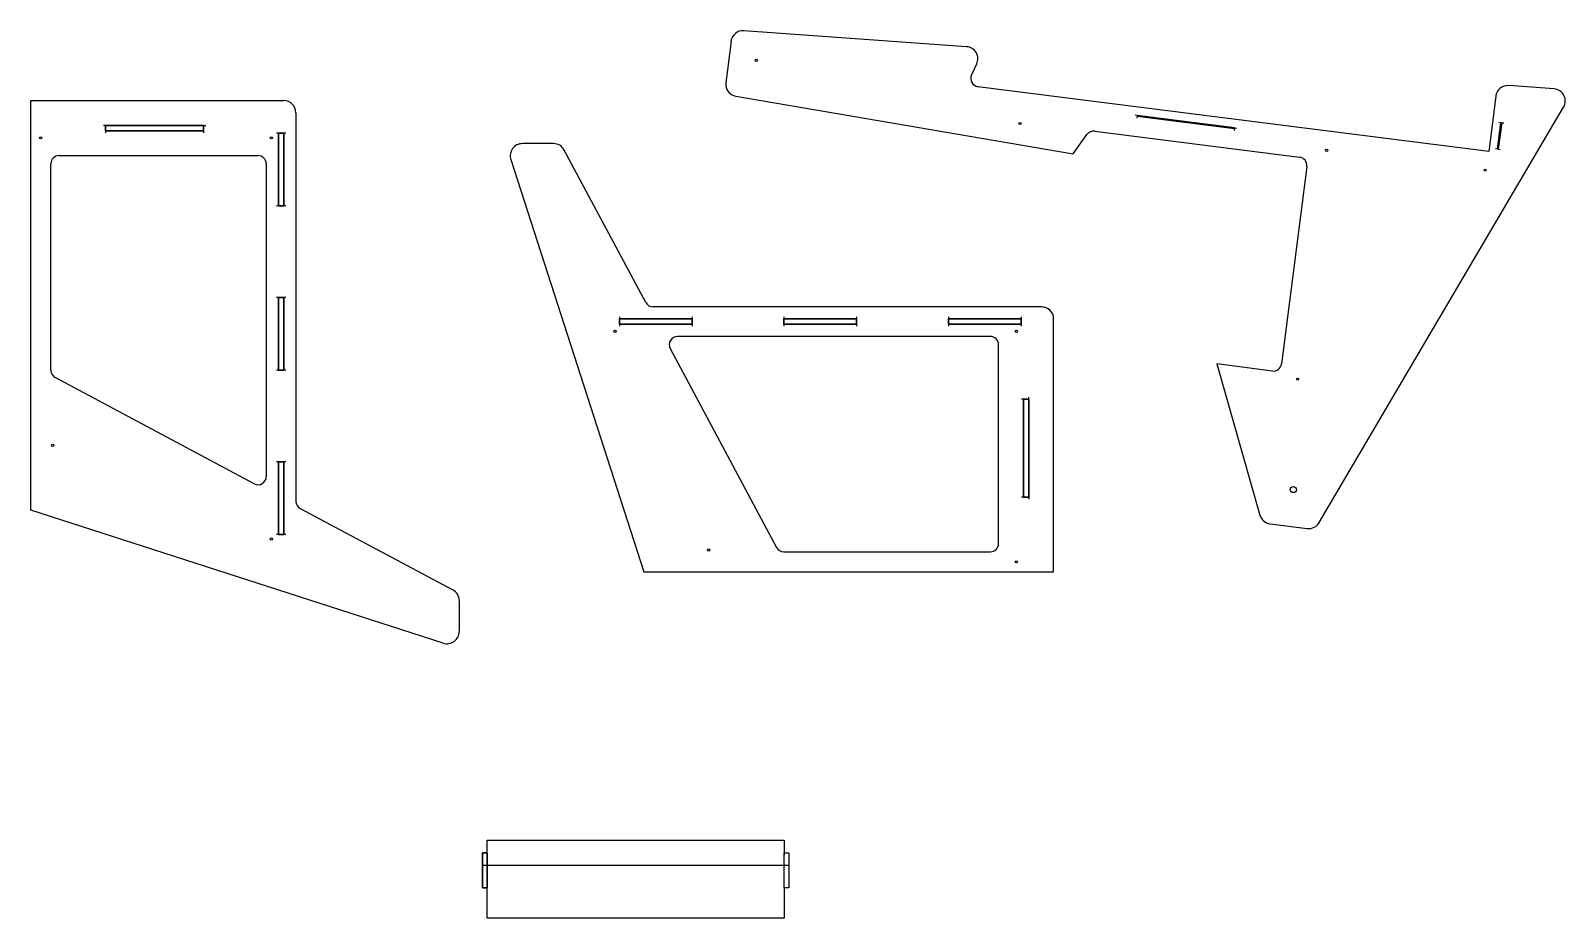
# Model space of a CAD drawing. Header units: millimetres. Extents: x 5372 to 11484, y -5080 to -3114.
# Drawn here: x 8477 to 11484, y -4870 to -3130 of the extents above; entities that cross this region are included whole.
import ezdxf

# ---------------------------------------------------------------- set-up
doc = ezdxf.new("R2010")
doc.units = ezdxf.units.MM
doc.header["$MEASUREMENT"] = 0
for name, color, linetype, true_color in [('engrave 20 mm', 5, 'Continuous', 0x0000ff), ('engrave 9.2 mm', 1, 'Continuous', 0xff0000), ('pocket 9.2 mm', 203, 'Continuous', 0xbf3fff)]:
    doc.layers.add(name, color=color, linetype=linetype, true_color=true_color)

msp = doc.modelspace()

# ---------------------------------------------------------------- linework, layer by layer
at = {"layer": 'engrave 20 mm'}
for p, q in [((9849, -3151.3), (9838.7, -3232.5)), ((10310.6, -3161.9), (9874.3, -3130.5)), ((10320.3, -3217.4), (10330.5, -3195.7)), ((11461.6, -3244.5), (11372.7, -3238.2)), ((8476.9, -4070.2, 35.2), (8476.9, -3267.4, 35.2)), ((8476.9, -3267.4, 35.2), (8972.5, -3267.4, 35.2)), ((9858.3, -3259), (10519.5, -3371.9)), ((8996.5, -3291.4, 35.2), (8996.5, -4052.7, 35.2)), ((11001.7, -4094.7), (11480.4, -3280.3)), ((10519.5, -3371.9), (10546.3, -3334.1)), ((10561.6, -3327.4), (10963.1, -3378.5)), ((9501, -3351.8, 35.2), (9440.4, -3351.8, 35.2)), ((9681.8, -3663.4, 35.2), (9522.1, -3364.5, 35.2)), ((8516.4, -3796.1, 35.2), (8516.4, -3391.4, 35.2)), ((8532.4, -3375.4, 35.2), (8922.5, -3375.4, 35.2)), ((8938.5, -3391.4, 35.2), (8938.5, -4004.6, 35.2)), ((10977.1, -3396.6), (10927.9, -3783.5)), ((10457.2, -3671.8, 35.2), (9696, -3671.8, 35.2)), ((10481.2, -4191.4, 35.2), (10481.2, -3695.8, 35.2)), ((9729.9, -3753.4, 35.2), (9938.4, -4143.4, 35.2)), ((10357.2, -3729.8, 35.2), (9744.1, -3729.8, 35.2)), ((10373.2, -4135.9, 35.2), (10373.2, -3745.8, 35.2)), ((8914.9, -4018.7, 35.2), (8524.9, -3810.2, 35.2)), ((9004.9, -4066.8, 35.2), (9303.8, -4226.5, 35.2)), ((10905.1, -4097), (10978.2, -4106.3)), ((9952.5, -4151.9, 35.2), (10357.2, -4151.9, 35.2)), ((9678.4, -4191.4, 35.2), (10481.2, -4191.4, 35.2)), ((9316.5, -4247.7, 35.2), (9316.5, -4308.2, 35.2)), ((9953.2, -4742.4), (9953.2, -4746.4)), ((9371.2, -4810.4), (9371.2, -4806.4)), ((9953.2, -4810.4), (9953.2, -4806.4))]:
    msp.add_line(p, q, dxfattribs=at)
for points in [[(11347.4, -3258.9), (11333.6, -3367.6), (10332.9, -3240.3)], [(9417.6, -3383.2), (9678.4, -4191.4)], [(10909.8, -3797.6), (10800.6, -3783.7), (10885.3, -4079.9)], [(9285.1, -4331.1), (8476.9, -4070.2)], [(9371.2, -4746.4), (9371.2, -4742.4), (9370.6, -4742.4)]]:
    msp.add_lwpolyline(points, dxfattribs=at)
msp.add_lwpolyline([(9953.2, -4810.4), (9953.2, -4870.4), (9371.2, -4870.4), (9371.2, -4810.4), (9362.2, -4810.4), (9362.2, -4742.4), (9371.2, -4742.4), (9371.2, -4717.4), (9953.2, -4717.4), (9953.2, -4742.4), (9962.2, -4742.4), (9962.2, -4810.4)], close=True, dxfattribs=at)
for centre, radius in [((9898.5, -3188.7), 2.1), ((10415.2, -3312.3), 2.1), ((8496.4, -3340.4, 35.2), 2.1), ((8948.5, -3340.4, 35.2), 2.1), ((11016.2, -3365.1), 2.1), ((11326.6, -3403.8), 2.1), ((9621.6, -3719.8, 35.2), 2.1), ((10408.2, -3719.8, 35.2), 2.1), ((10959.1, -3813.5), 2.1), ((8519.9, -3943.3, 35.2), 2.1), ((10950.8, -4030), 6), ((8948.5, -4127, 35.2), 2.1), ((9805.3, -4148.4, 35.2), 2.1), ((10408.2, -4171.8, 35.2), 2.1)]:
    msp.add_circle(centre, radius, dxfattribs=at)
for centre, radius, start, end in [((9872.6, -3154.3), 23.8, 85.8922, 172.751), ((10308.9, -3185.6), 23.8, 334.8667, 85.8922), ((9862.3, -3235.5), 23.8, 172.751, 260.307), ((10335, -3224.2), 16.2, 154.8667, 262.751), ((11371, -3261.9), 23.8, 85.8922, 172.751), ((11459.9, -3268.3), 23.8, 329.5524, 85.8922), ((8972.5, -3291.4, 35.2), 24, 0, 90), ((10559.6, -3343.5), 16.2, 82.751, 144.6286), ((9440.4, -3375.8, 35.2), 24, 90, 197.8843), ((9501, -3375.8, 35.2), 24, 28.1224, 90), ((8532.4, -3391.4, 35.2), 16, 90, 180), ((8922.5, -3391.4, 35.2), 16, 0, 90), ((10961, -3394.5), 16.2, 352.751, 82.751), ((9696, -3655.8, 35.2), 16, 208.1224, 270), ((10457.2, -3695.8, 35.2), 24, 360, 90), ((9744.1, -3745.8, 35.2), 16, 90, 208.1224), ((10357.2, -3745.8, 35.2), 16, 360, 90), ((10911.8, -3781.5), 16.2, 262.751, 352.751), ((8532.4, -3796.1, 35.2), 16, 180, 241.8776), ((8922.5, -4004.6, 35.2), 16, 241.8776, 360), ((9012.5, -4052.7, 35.2), 16, 180, 241.8776), ((10908.1, -4073.4), 23.8, 195.9496, 262.751), ((10981.2, -4082.6), 23.8, 262.751, 329.5524), ((9952.5, -4135.9, 35.2), 16, 208.1224, 270), ((10357.2, -4135.9, 35.2), 16, 270, 360), ((9292.5, -4247.7, 35.2), 24, 360, 61.8776), ((9292.5, -4308.2, 35.2), 24, 252.1157, 0)]:
    msp.add_arc(centre, radius, start, end, dxfattribs=at)
at = {"layer": 'engrave 9.2 mm'}
for p, q in [((10644.6, -3296.7), (10640.7, -3296.2)), ((10644.5, -3298.1), (10644, -3302.1)), ((10644.5, -3298.1), (10835.3, -3322.4)), ((8623.3, -3316.2, 35.2), (8619.3, -3316.2, 35.2)), ((8623.3, -3326.6, 35.2), (8623.3, -3330.6, 35.2)), ((8815.7, -3316.2, 35.2), (8819.7, -3316.2, 35.2)), ((8815.7, -3326.6, 35.2), (8815.7, -3330.6, 35.2)), ((8962.3, -3331.1, 35.2), (8958.3, -3331.1, 35.2)), ((8976.7, -3331.1, 35.2), (8972.7, -3331.1, 35.2)), ((10835.3, -3322.4), (10834.8, -3326.3)), ((10835.5, -3321), (10839.5, -3321.5)), ((11357.6, -3310.8), (11353.6, -3310.3)), ((11359, -3310.9), (11362.9, -3311.4)), ((11351, -3362.7), (11347, -3362.2)), ((11352.3, -3362.9), (11356.3, -3363.4)), ((8962.3, -3473.5, 35.2), (8958.3, -3473.5, 35.2)), ((8976.7, -3473.5, 35.2), (8972.7, -3473.5, 35.2)), ((8962.3, -3653.5, 35.2), (8958.3, -3653.5, 35.2)), ((8976.7, -3653.5, 35.2), (8972.7, -3653.5, 35.2)), ((9630.3, -3691.6, 35.2), (9630.3, -3695.6, 35.2)), ((9772.7, -3691.6, 35.2), (9772.7, -3695.6, 35.2)), ((9952.7, -3691.6, 35.2), (9952.7, -3695.6, 35.2)), ((10095.1, -3691.6, 35.2), (10095.1, -3695.6, 35.2)), ((10275.1, -3691.6, 35.2), (10275.1, -3695.6, 35.2)), ((10417.5, -3691.6, 35.2), (10417.5, -3695.6, 35.2)), ((9630.3, -3706, 35.2), (9630.3, -3710, 35.2)), ((9772.7, -3706, 35.2), (9772.7, -3710, 35.2)), ((9952.7, -3706, 35.2), (9952.7, -3710, 35.2)), ((10095.1, -3706, 35.2), (10095.1, -3710, 35.2)), ((10275.1, -3706, 35.2), (10275.1, -3710, 35.2)), ((10417.5, -3706, 35.2), (10417.5, -3710, 35.2)), ((8962.3, -3795.9, 35.2), (8958.3, -3795.9, 35.2)), ((8976.7, -3795.9, 35.2), (8972.7, -3795.9, 35.2)), ((10432.4, -3852.6, 35.2), (10432.4, -3848.6, 35.2)), ((10422, -3852.6, 35.2), (10418, -3852.6, 35.2)), ((8962.3, -3975.9, 35.2), (8958.3, -3975.9, 35.2)), ((8976.7, -3975.9, 35.2), (8972.7, -3975.9, 35.2)), ((10422, -4045, 35.2), (10418, -4045, 35.2)), ((10432.4, -4045, 35.2), (10432.4, -4049, 35.2)), ((8962.3, -4118.3, 35.2), (8958.3, -4118.3, 35.2)), ((8976.7, -4118.3, 35.2), (8972.7, -4118.3, 35.2)), ((9371.2, -4742.8), (9371.2, -4810.8)), ((9962.2, -4767.2), (9362.2, -4767.2))]:
    msp.add_line(p, q, dxfattribs=at)
for points in [[(10835.3, -3322.4), (10835.5, -3321), (10644.6, -3296.7), (10644.5, -3298.1)], [(8623.3, -3326.6), (8815.7, -3326.6), (8815.7, -3316.2), (8623.3, -3316.2)], [(8962.3, -3331.1), (8962.3, -3473.5), (8972.7, -3473.5), (8972.7, -3331.1)], [(11357.6, -3310.8), (11359, -3310.9), (11352.3, -3362.9), (11351, -3362.7)], [(8962.3, -3653.5), (8962.3, -3795.9), (8972.7, -3795.9), (8972.7, -3653.5)], [(9772.7, -3706), (9630.3, -3706), (9630.3, -3695.6), (9772.7, -3695.6)], [(10095.1, -3706), (9952.7, -3706), (9952.7, -3695.6), (10095.1, -3695.6)], [(10417.5, -3706), (10275.1, -3706), (10275.1, -3695.6), (10417.5, -3695.6)], [(10422, -4045), (10422, -3852.6), (10432.4, -3852.6), (10432.4, -4045)], [(8962.3, -3975.9), (8962.3, -4118.3), (8972.7, -4118.3), (8972.7, -3975.9)]]:
    msp.add_lwpolyline(points, close=True, dxfattribs=at)
at = {"layer": 'pocket 9.2 mm'}
for points in [[(8623.3, -3326.6), (8623.3, -3316.2), (8815.7, -3316.2), (8815.7, -3326.6)], [(8962.3, -3473.5), (8962.3, -3331.1), (8972.7, -3331.1), (8972.7, -3473.5)], [(8962.3, -3795.9), (8962.3, -3653.5), (8972.7, -3653.5), (8972.7, -3795.9)], [(9630.3, -3706), (9772.7, -3706), (9772.7, -3695.6), (9630.3, -3695.6)], [(9952.7, -3706), (10095.1, -3706), (10095.1, -3695.6), (9952.7, -3695.6)], [(10275.1, -3706), (10417.5, -3706), (10417.5, -3695.6), (10275.1, -3695.6)], [(10422, -4045), (10432.4, -4045), (10432.4, -3852.6), (10422, -3852.6)], [(8962.3, -4118.3), (8962.3, -3975.9), (8972.7, -3975.9), (8972.7, -4118.3)], [(9362.2, -4742.4), (9362.2, -4810.4), (9371.2, -4810.4), (9371.2, -4742.4)], [(9962.2, -4742.4), (9962.2, -4810.4), (9953.2, -4810.4), (9953.2, -4742.4)]]:
    msp.add_lwpolyline(points, close=True, dxfattribs=at)

doc.saveas('drawing.dxf')
